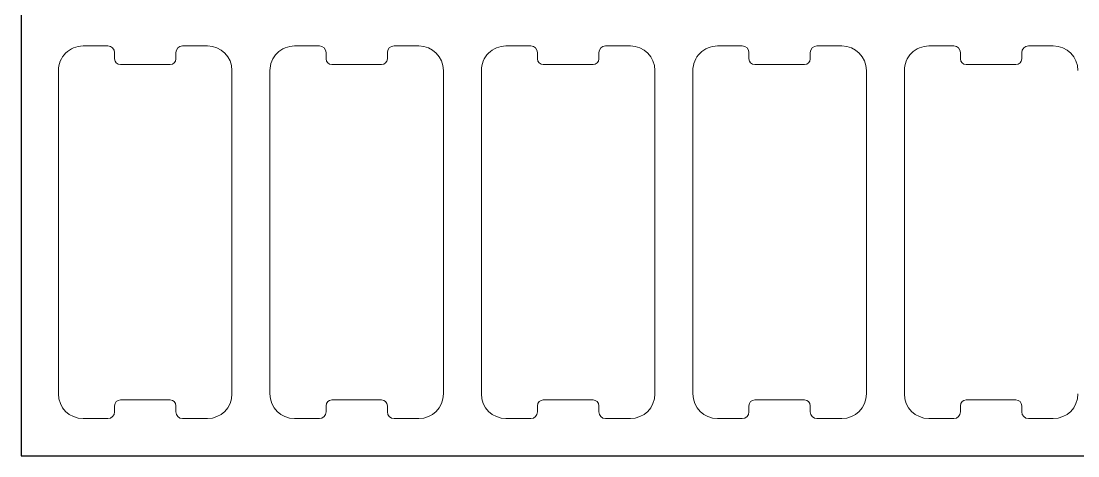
# Model space of a CAD drawing. Header units: millimetres. Extents: x -5 to 21766, y 503 to 12067.
# Drawn here: x 748 to 1597, y 1382 to 1731 of the extents above; entities that cross this region are included whole.
import ezdxf

# ---------------------------------------------------------------- set-up
doc = ezdxf.new("R2010")
doc.units = ezdxf.units.MM
doc.layers.add('CUT THROUGH- Outside Line', color=3, linetype='Continuous')
doc.layers.add('PANEL', color=40, linetype='Continuous')

msp = doc.modelspace()

# ---------------------------------------------------------------- linework, layer by layer
at = {"layer": 'CUT THROUGH- Outside Line', "linetype": 'Continuous', "lineweight": 15}
for p, q in [((877.53, 1711.36), (897.53, 1711.36)), ((1047.53, 1711.36), (1067.53, 1711.36)), ((1217.53, 1711.36), (1237.53, 1711.36)), ((1387.53, 1711.36), (1407.53, 1711.36)), ((1557.53, 1711.36), (1577.53, 1711.36)), ((822.88, 1706.01), (822.88, 1701.01)), ((872.18, 1701.01), (872.18, 1706.01)), ((992.88, 1706.01), (992.88, 1701.01)), ((1042.18, 1701.01), (1042.18, 1706.01)), ((1162.88, 1706.01), (1162.88, 1701.01)), ((1212.18, 1701.01), (1212.18, 1706.01)), ((1332.88, 1706.01), (1332.88, 1701.01)), ((1382.18, 1701.01), (1382.18, 1706.01)), ((1502.88, 1706.01), (1502.88, 1701.01)), ((1552.18, 1701.01), (1552.18, 1706.01)), ((777.78, 1431.61), (777.78, 1691.61)), ((827.53, 1696.36), (867.53, 1696.36)), ((917.28, 1691.61), (917.28, 1431.61)), ((947.78, 1431.61), (947.78, 1691.61)), ((997.53, 1696.36), (1037.53, 1696.36)), ((1087.28, 1691.61), (1087.28, 1431.61)), ((1117.78, 1431.61), (1117.78, 1691.61)), ((1167.53, 1696.36), (1207.53, 1696.36)), ((1257.28, 1691.61), (1257.28, 1431.61)), ((1287.78, 1431.61), (1287.78, 1691.61)), ((1337.53, 1696.36), (1377.53, 1696.36)), ((1427.28, 1691.61), (1427.28, 1431.61)), ((1457.78, 1431.61), (1457.78, 1691.61)), ((1507.53, 1696.36), (1547.53, 1696.36)), ((822.88, 1422.21), (822.88, 1417.21)), ((867.53, 1426.86), (827.53, 1426.86)), ((872.18, 1417.21), (872.18, 1422.21)), ((992.88, 1422.21), (992.88, 1417.21)), ((1037.53, 1426.86), (997.53, 1426.86)), ((1042.18, 1417.21), (1042.18, 1422.21)), ((1162.88, 1422.21), (1162.88, 1417.21)), ((1207.53, 1426.86), (1167.53, 1426.86)), ((1212.18, 1417.21), (1212.18, 1422.21)), ((1332.88, 1422.21), (1332.88, 1417.21)), ((1377.53, 1426.86), (1337.53, 1426.86)), ((1382.18, 1417.21), (1382.18, 1422.21)), ((1502.88, 1422.21), (1502.88, 1417.21)), ((1547.53, 1426.86), (1507.53, 1426.86)), ((1552.18, 1417.21), (1552.18, 1422.21)), ((817.53, 1411.86), (797.53, 1411.86)), ((897.53, 1411.86), (877.53, 1411.86)), ((987.53, 1411.86), (967.53, 1411.86)), ((1067.53, 1411.86), (1047.53, 1411.86)), ((1157.53, 1411.86), (1137.53, 1411.86)), ((1237.53, 1411.86), (1217.53, 1411.86)), ((1327.53, 1411.86), (1307.53, 1411.86)), ((1407.53, 1411.86), (1387.53, 1411.86)), ((1497.53, 1411.86), (1477.53, 1411.86)), ((1577.53, 1411.86), (1557.53, 1411.86))]:
    msp.add_line(p, q, dxfattribs=at)
for points in [[(777.78, 1691.61, -0.414214), (797.53, 1711.36), (817.53, 1711.36)], [(947.78, 1691.61, -0.414214), (967.53, 1711.36), (987.53, 1711.36)], [(1117.78, 1691.61, -0.414214), (1137.53, 1711.36), (1157.53, 1711.36)], [(1287.78, 1691.61, -0.414214), (1307.53, 1711.36), (1327.53, 1711.36)], [(1457.78, 1691.61, -0.414214), (1477.53, 1711.36), (1497.53, 1711.36)]]:
    msp.add_lwpolyline(points, format="xyb", dxfattribs=at)
for centre, radius, start, end in [((817.53, 1706.01), 5.35, 0, 90), ((877.53, 1706.01), 5.35, 90, 180), ((897.53, 1691.61), 19.75, 0, 90), ((987.53, 1706.01), 5.35, 0, 90), ((1047.53, 1706.01), 5.35, 90, 180), ((1067.53, 1691.61), 19.75, 0, 90), ((1157.53, 1706.01), 5.35, 0, 90), ((1217.53, 1706.01), 5.35, 90, 180), ((1237.53, 1691.61), 19.75, 0, 90), ((1327.53, 1706.01), 5.35, 0, 90), ((1387.53, 1706.01), 5.35, 90, 180), ((1407.53, 1691.61), 19.75, 0, 90), ((1497.53, 1706.01), 5.35, 0, 90), ((1557.53, 1706.01), 5.35, 90, 180), ((1577.53, 1691.61), 19.75, 0, 90), ((827.53, 1701.01), 4.65, 180, 270), ((867.53, 1701.01), 4.65, 270, 0), ((997.53, 1701.01), 4.65, 180, 270), ((1037.53, 1701.01), 4.65, 270, 0), ((1167.53, 1701.01), 4.65, 180, 270), ((1207.53, 1701.01), 4.65, 270, 0), ((1337.53, 1701.01), 4.65, 180, 270), ((1377.53, 1701.01), 4.65, 270, 0), ((1507.53, 1701.01), 4.65, 180, 270), ((1547.53, 1701.01), 4.65, 270, 0), ((797.53, 1431.61), 19.75, 180, 270), ((897.53, 1431.61), 19.75, 270, 0), ((967.53, 1431.61), 19.75, 180, 270), ((1067.53, 1431.61), 19.75, 270, 0), ((1137.53, 1431.61), 19.75, 180, 270), ((1237.53, 1431.61), 19.75, 270, 0), ((1307.53, 1431.61), 19.75, 180, 270), ((1407.53, 1431.61), 19.75, 270, 0), ((1477.53, 1431.61), 19.75, 180, 270), ((1577.53, 1431.61), 19.75, 270, 0), ((827.53, 1422.21), 4.65, 90, 180), ((867.53, 1422.21), 4.65, 0, 90), ((997.53, 1422.21), 4.65, 90, 180), ((1037.53, 1422.21), 4.65, 0, 90), ((1167.53, 1422.21), 4.65, 90, 180), ((1207.53, 1422.21), 4.65, 0, 90), ((1337.53, 1422.21), 4.65, 90, 180), ((1377.53, 1422.21), 4.65, 0, 90), ((1507.53, 1422.21), 4.65, 90, 180), ((1547.53, 1422.21), 4.65, 0, 90), ((817.53, 1417.21), 5.35, 270, 0), ((877.53, 1417.21), 5.35, 180, 270), ((987.53, 1417.21), 5.35, 270, 0), ((1047.53, 1417.21), 5.35, 180, 270), ((1157.53, 1417.21), 5.35, 270, 0), ((1217.53, 1417.21), 5.35, 180, 270), ((1327.53, 1417.21), 5.35, 270, 0), ((1387.53, 1417.21), 5.35, 180, 270), ((1497.53, 1417.21), 5.35, 270, 0), ((1557.53, 1417.21), 5.35, 180, 270)]:
    msp.add_arc(centre, radius, start, end, dxfattribs=at)
at = {"layer": 'PANEL'}
msp.add_lwpolyline([(747.78, 1381.86), (1967.78, 1381.86), (1967.78, 3821.86), (747.78, 3821.86)], close=True, dxfattribs=at)

doc.saveas('drawing.dxf')
